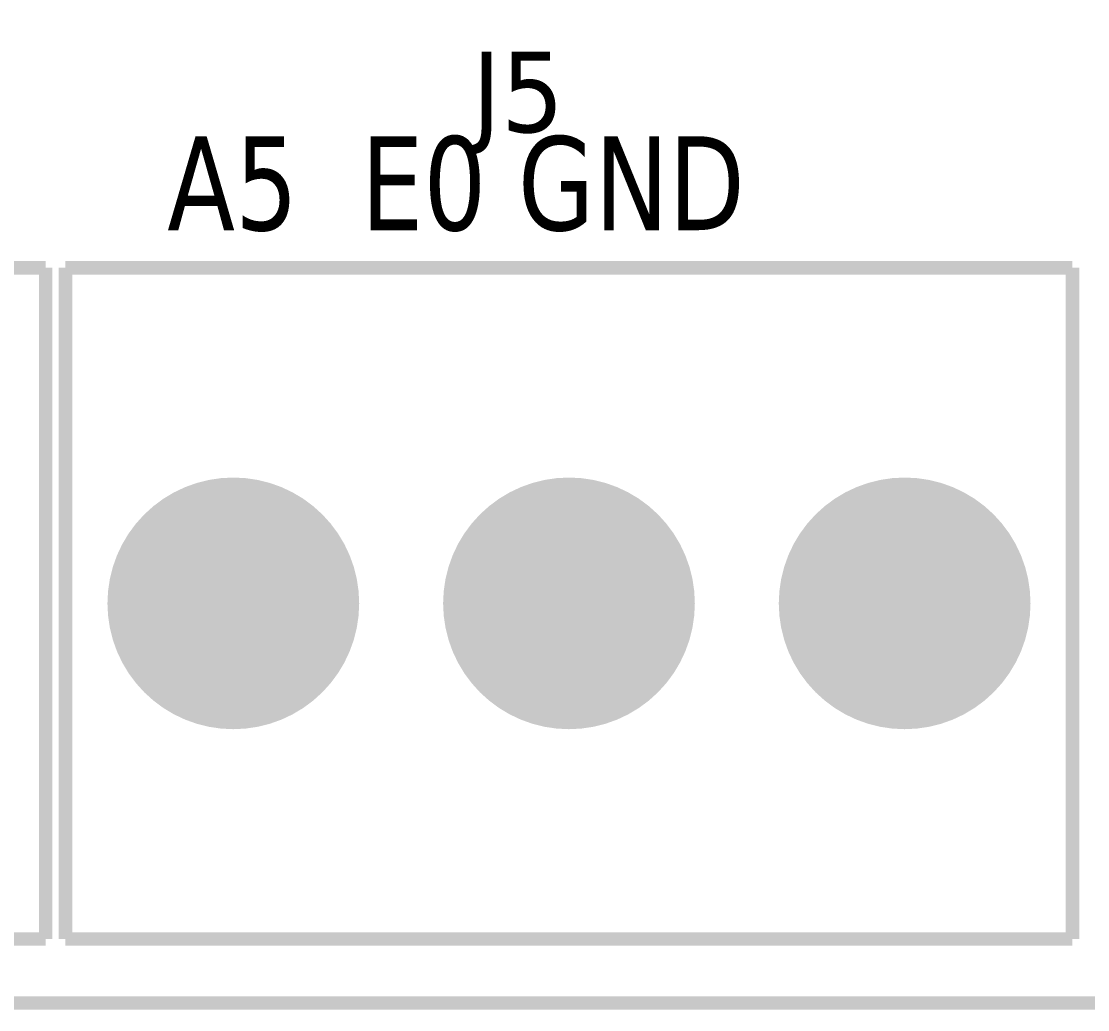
# Model space of a CAD drawing. Header units: millimetres. Extents: x 123.5 to 144.3, y 105.4 to 121.6.
# Drawn here: x 129.659 to 130.917, y 109.563 to 110.729 of the extents above; entities that cross this region are included whole.
import ezdxf

# ---------------------------------------------------------------- set-up
doc = ezdxf.new("R2010")
doc.units = ezdxf.units.MM
doc.layers.add('DESC', color=250, linetype='Continuous')
doc.styles.get("Standard").update_dxf_attribs({"font": 'tahoma.ttf'})

# ---------------------------------------------------------------- blocks, each defined once
blk = doc.blocks.new('EPAD')
at = {"const_width": 0.5}
blk.add_lwpolyline([(-0.25, 0, 1), (0.25, 0, 1)], format="xyb", close=True, dxfattribs=at)
blk = doc.blocks.new('CCRPBoard')
at = {"const_width": 0.008}
for points in [[(128.0157627818693, 111.7979436509165), (133.3333527818693, 111.7979436509165), (133.3333527818693, 115.2062576509165), (128.0157627818693, 115.2062576509165), (128.0157627818693, 111.7979436509165)], [(128.0157627818693, 111.7979436509165), (133.3333527818693, 111.7979436509165), (133.3333527818693, 115.2062576509165), (128.0157627818693, 115.2062576509165), (128.0157627818693, 111.7979436509165)], [(128.0157627818693, 111.7979436509165), (133.3333527818693, 111.7979436509165), (133.3333527818693, 115.2062576509165), (128.0157627818693, 115.2062576509165), (128.0157627818693, 111.7979436509165)], [(130.5811167818692, 112.2361316509165), (129.5811167818692, 112.2361316509165)], [(130.5811167818692, 112.2361316509165), (129.5811167818692, 112.2361316509165)], [(130.5811167818692, 112.2361316509165), (129.5811167818692, 112.2361316509165)], [(130.5811167818692, 112.2361316509165), (130.5811167818692, 111.8361316509165)], [(130.5811167818692, 112.2361316509165), (130.5811167818692, 111.8361316509165)], [(130.5811167818692, 112.2361316509165), (130.5811167818692, 111.8361316509165)], [(130.5929277818693, 112.2361316509165), (130.5929277818693, 111.8361316509165)], [(131.1929277818693, 112.2361316509165), (130.5929277818693, 112.2361316509165)], [(130.5929277818693, 112.2361316509165), (130.5929277818693, 111.8361316509165)], [(131.1929277818693, 112.2361316509165), (130.5929277818693, 112.2361316509165)], [(130.5929277818693, 112.2361316509165), (130.5929277818693, 111.8361316509165)], [(131.1929277818693, 112.2361316509165), (130.5929277818693, 112.2361316509165)], [(131.1929277818693, 112.2361316509165), (131.1929277818693, 111.8361316509165)], [(131.1929277818693, 112.2361316509165), (131.1929277818693, 111.8361316509165)], [(131.1929277818693, 112.2361316509165), (131.1929277818693, 111.8361316509165)], [(129.5811167818692, 111.8361316509165), (130.5811167818692, 111.8361316509165)], [(129.5811167818692, 111.8361316509165), (130.5811167818692, 111.8361316509165)], [(129.5811167818692, 111.8361316509165), (130.5811167818692, 111.8361316509165)], [(130.5929277818693, 111.8361316509165), (131.1929277818693, 111.8361316509165)], [(130.5929277818693, 111.8361316509165), (131.1929277818693, 111.8361316509165)], [(130.5929277818693, 111.8361316509165), (131.1929277818693, 111.8361316509165)]]:
    blk.add_lwpolyline(points, dxfattribs=at)
at = {"xscale": 0.15, "yscale": 0.15}
for p in [(130.6929277818693, 112.0361316509165), (130.8929277818692, 112.0361316509165), (131.0929277818693, 112.0361316509165)]:
    blk.add_blockref('EPAD', p, dxfattribs=at)
for s, height, width, p in [('J5', 0.048, 1.041667, (130.8350537818692, 112.3169986509165)), ('J5', 0.048, 1.041667, (130.8350537818692, 112.3169986509165)), ('J5', 0.048, 1.041667, (130.8350537818692, 112.3169986509165)), ('A5  E0 GND', 0.056, 0.892857, (130.6535577818693, 112.2585656509165)), ('A5  E0 GND', 0.056, 0.892857, (130.6535577818693, 112.2585656509165)), ('A5  E0 GND', 0.056, 0.892857, (130.6535577818693, 112.2585656509165))]:
    blk.add_text(s, height=height, dxfattribs=dict(width=width)).set_placement(p)

msp = doc.modelspace()

# ---------------------------------------------------------------- block references
at = {"layer": 'DESC', "xscale": 1.98, "yscale": 1.98, "zscale": 1.98}
msp.add_blockref('CCRPBoard', (-128.8631634284854, -111.7892716414587), dxfattribs=at)

doc.saveas('drawing.dxf')
